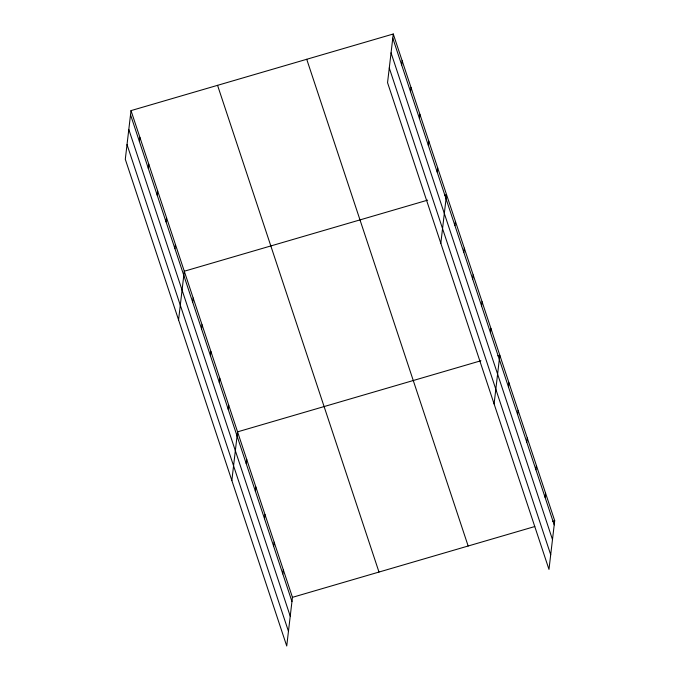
<?xml version="1.0" encoding="UTF-8"?>
<svg xmlns="http://www.w3.org/2000/svg" width="680" height="680" viewBox="0 0 680 680"><rect width="100%" height="100%" fill="white"/><g stroke="black" fill="none" stroke-linecap="round" stroke-linejoin="round"><path stroke-width="1.02" d="M131.019 110.61L125.298 159.273L286.731 646L292.451 597.337L131.019 110.61L393.269 34L554.702 520.727L548.981 569.389L387.549 82.662L393.269 34M139.408 141.542L139.893 137.377M148.282 168.317L148.775 164.152M157.165 195.083L157.649 190.918M166.039 221.858L166.532 217.694M174.921 248.625L175.406 244.46M178.568 319.898L184.288 271.226L427.644 200.141M192.678 302.166L193.171 298.001M201.56 328.933L202.045 324.768M210.434 355.7L210.928 351.534M219.317 382.475L219.801 378.309M228.191 409.241L228.684 405.076M231.846 480.513L237.558 431.851L480.913 360.757M246.22 463.59L246.713 459.425M255.365 491.173L255.858 487.008M264.512 518.755L265.004 514.59M273.666 546.337L274.15 542.173M282.812 573.92L283.297 569.755M401.659 64.931L402.144 60.766M410.533 91.706L411.026 87.541M419.416 118.473L419.909 114.308M428.298 145.248L428.782 141.083M437.172 172.014L437.665 167.85M440.827 243.287L446.539 194.616L444.55 195.202M454.929 225.556L455.421 221.391M463.811 252.323L464.296 248.157M472.685 279.098L473.178 274.924M481.567 305.864L482.06 301.699M490.45 332.63L490.935 328.466M494.096 403.903L499.817 355.24L497.828 355.819M508.47 386.988L508.963 382.815M517.616 414.562L518.109 410.397M526.77 442.144L527.255 437.979M535.917 469.727L536.401 465.562M545.062 497.31L545.556 493.144M292.451 597.337L534.803 526.533M552.712 521.305L554.702 520.727M392.776 38.165L554.208 524.892M391.051 52.853L552.483 539.571M389.274 67.983L550.707 554.702M306.723 59.279L468.154 546.006M217.557 85.331L378.99 572.05M130.526 114.775L291.958 601.502M128.8 129.464L290.232 616.182M127.024 144.594L288.456 631.312"/></g></svg>
